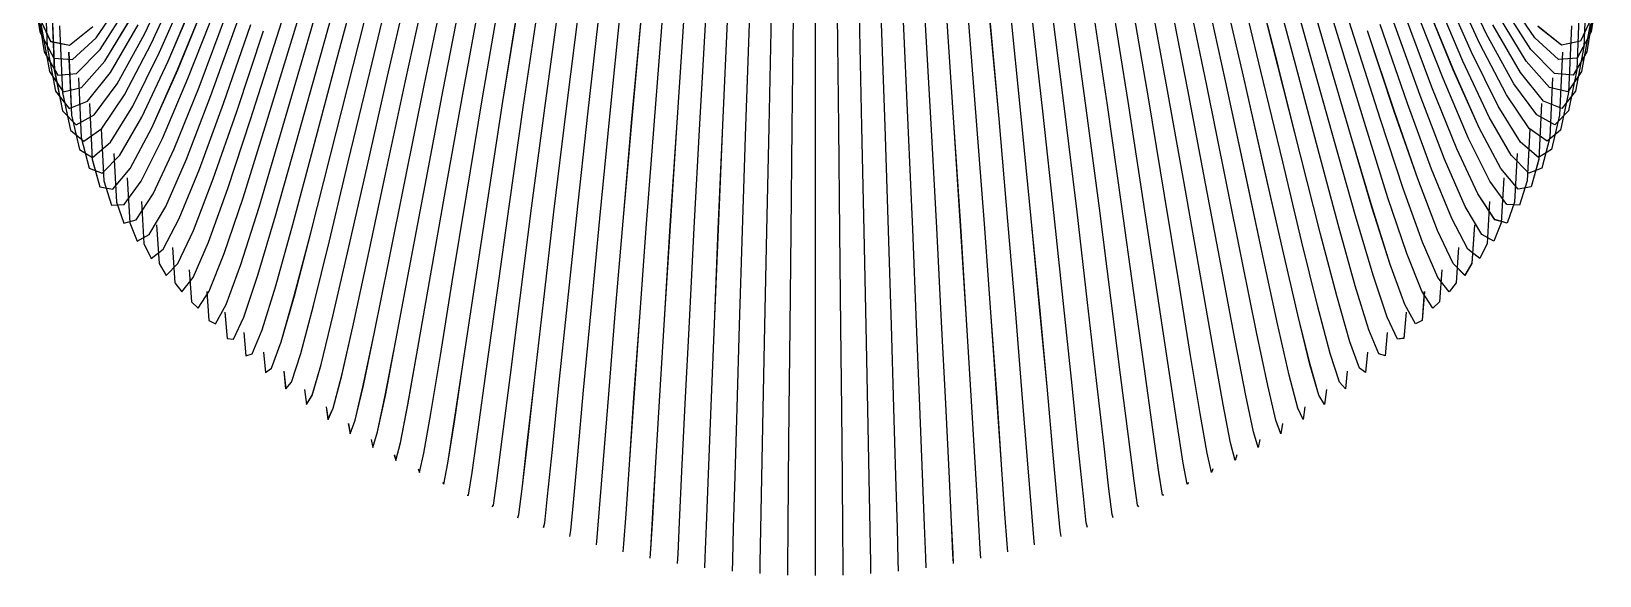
# Model space of a CAD drawing. Header units: metres. Extents: x -300 to 300, y -300 to 300.
# Drawn here: x -296 to 296, y -300 to -95 of the extents above; entities that cross this region are included whole.
import ezdxf

# ---------------------------------------------------------------- set-up
doc = ezdxf.new("R2010")
doc.units = ezdxf.units.M

msp = doc.modelspace()

# ---------------------------------------------------------------- linework, layer by layer
for p, q in [((-203.31, -96.99), (-192.22, -62.09)), ((-203.31, -96.99), (-192.22, -62.09)), ((-198.03, -99.29), (-187.23, -63.89)), ((-198.03, -99.29), (-187.23, -63.9)), ((198.03, -99.29), (187.23, -63.89)), ((198.04, -99.28), (187.23, -63.89)), ((203.31, -96.99), (192.22, -62.09)), ((203.31, -96.99), (192.23, -62.09)), ((-192.51, -101.52), (-182.01, -65.65)), ((-192.51, -101.52), (-182.01, -65.65)), ((-186.76, -103.69), (-176.57, -67.36)), ((-186.75, -103.69), (-176.57, -67.36)), ((-180.78, -105.79), (-170.92, -69.01)), ((-180.77, -105.8), (-170.91, -69.02)), ((-174.57, -107.83), (-165.05, -70.61)), ((-174.57, -107.83), (-165.05, -70.61)), ((174.57, -107.83), (165.05, -70.61)), ((174.58, -107.83), (165.05, -70.61)), ((180.77, -105.79), (170.91, -69.01)), ((180.78, -105.79), (170.92, -69.01)), ((186.76, -103.69), (176.57, -67.36)), ((186.76, -103.69), (176.57, -67.36)), ((192.51, -101.52), (182.01, -65.65)), ((192.52, -101.52), (182.02, -65.65)), ((-295.98, -74.23), (-292.77, -94.94)), ((-295.98, -74.24), (-292.77, -94.94)), ((-291.09, -72.58), (-290.02, -100.66)), ((-291.09, -72.59), (-290.01, -100.67)), ((-253.34, -95.86), (-241.57, -71.27)), ((-253.34, -95.87), (-241.57, -71.27)), ((-250.65, -99.3), (-239.01, -74.02)), ((-250.65, -99.3), (-239, -74.02)), ((-247.66, -102.69), (-236.15, -76.74)), ((-247.65, -102.7), (-236.15, -76.74)), ((-168.16, -109.79), (-158.99, -72.16)), ((-168.15, -109.79), (-158.98, -72.16)), ((-161.54, -111.67), (-152.73, -73.64)), ((-161.53, -111.68), (-152.72, -73.64)), ((-154.72, -113.48), (-146.28, -75.06)), ((-154.71, -113.49), (-146.28, -75.06)), ((-147.71, -115.22), (-139.66, -76.42)), ((-147.71, -115.22), (-139.65, -76.43)), ((147.71, -115.22), (139.66, -76.42)), ((147.72, -115.21), (139.66, -76.42)), ((154.72, -113.48), (146.28, -75.06)), ((154.72, -113.48), (146.29, -75.06)), ((161.54, -111.68), (152.73, -73.64)), ((161.54, -111.67), (152.73, -73.64)), ((168.16, -109.79), (158.99, -72.15)), ((168.16, -109.79), (158.99, -72.16)), ((247.66, -102.69), (236.15, -76.74)), ((247.66, -102.69), (236.15, -76.74)), ((250.65, -99.3), (239.01, -74.02)), ((250.65, -99.3), (239.01, -74.02)), ((253.34, -95.86), (241.57, -71.27)), ((253.34, -95.86), (241.57, -71.27)), ((291.09, -72.57), (290.02, -100.66)), ((291.09, -72.58), (290.02, -100.66)), ((295.98, -74.23), (292.77, -94.94)), ((295.99, -74.23), (292.77, -94.93)), ((-288.38, -82.69), (-287.32, -109.33)), ((-288.38, -82.7), (-287.31, -109.34)), ((-271.55, -97.3), (-260.99, -81.82)), ((-271.55, -97.31), (-260.98, -81.82)), ((-244.36, -106.05), (-233.01, -79.43)), ((-244.36, -106.05), (-233, -79.43)), ((-240.77, -109.35), (-229.58, -82.07)), ((-240.76, -109.36), (-229.58, -82.08)), ((-140.53, -116.86), (-132.86, -77.72)), ((-140.52, -116.87), (-132.86, -77.72)), ((-133.17, -118.43), (-125.91, -78.95)), ((-133.17, -118.43), (-125.9, -78.95)), ((-125.65, -119.91), (-118.8, -80.12)), ((-125.65, -119.91), (-118.79, -80.12)), ((-117.98, -121.31), (-111.55, -81.21)), ((-117.97, -121.31), (-111.54, -81.22)), ((-110.17, -122.61), (-104.16, -82.24)), ((-110.16, -122.61), (-104.15, -82.24)), ((110.17, -122.61), (104.16, -82.24)), ((110.17, -122.61), (104.16, -82.24)), ((117.99, -121.31), (111.55, -81.21)), ((117.98, -121.31), (111.55, -81.22)), ((125.65, -119.91), (118.8, -80.12)), ((125.66, -119.91), (118.81, -80.12)), ((133.17, -118.43), (125.91, -78.95)), ((133.18, -118.43), (125.91, -78.95)), ((140.53, -116.86), (132.86, -77.72)), ((140.53, -116.86), (132.87, -77.72)), ((240.76, -109.35), (229.58, -82.07)), ((240.77, -109.35), (229.58, -82.07)), ((244.36, -106.05), (233.01, -79.42)), ((244.36, -106.05), (233.01, -79.43)), ((271.55, -97.3), (260.99, -81.82)), ((271.55, -97.3), (260.99, -81.82)), ((288.38, -82.69), (287.32, -109.34)), ((288.38, -82.69), (287.32, -109.33)), ((-294.35, -83.1), (-291.16, -102.48)), ((-294.35, -83.11), (-291.16, -102.48)), ((-294.03, -87.36), (-288.79, -98.57)), ((-294.03, -87.37), (-288.79, -98.58)), ((-270.05, -101.66), (-259.55, -85.37)), ((-270.05, -101.67), (-259.54, -85.37)), ((-236.88, -112.61), (-225.87, -84.68)), ((-236.87, -112.61), (-225.87, -84.68)), ((-232.7, -115.81), (-221.89, -87.24)), ((-232.7, -115.81), (-221.89, -87.24)), ((-102.22, -123.83), (-96.64, -83.2)), ((-102.21, -123.83), (-96.63, -83.2)), ((-94.14, -124.95), (-89.01, -84.08)), ((-94.13, -124.95), (-89, -84.08)), ((-85.95, -125.98), (-81.26, -84.89)), ((-85.94, -125.98), (-81.26, -84.89)), ((-77.66, -126.92), (-73.42, -85.63)), ((-77.65, -126.92), (-73.42, -85.63)), ((-69.27, -127.76), (-65.49, -86.29)), ((-69.26, -127.76), (-65.48, -86.29)), ((-60.8, -128.5), (-57.48, -86.88)), ((-60.79, -128.5), (-57.47, -86.88)), ((-52.25, -129.15), (-49.4, -87.38)), ((-52.24, -129.15), (-49.39, -87.38)), ((-43.64, -129.7), (-41.26, -87.82)), ((-43.63, -129.7), (-41.25, -87.82)), ((-34.98, -130.15), (-33.07, -88.17)), ((-34.97, -130.15), (-33.06, -88.17)), ((-26.27, -130.5), (-24.84, -88.45)), ((-26.26, -130.5), (-24.83, -88.45)), ((-17.53, -130.75), (-16.57, -88.64)), ((-17.52, -130.75), (-16.57, -88.64)), ((-8.77, -130.9), (-8.29, -88.76)), ((-8.76, -130.9), (-8.29, -88.76)), ((8.77, -130.9), (8.29, -88.76)), ((8.78, -130.9), (8.3, -88.76)), ((17.53, -130.75), (16.57, -88.64)), ((17.54, -130.75), (16.58, -88.64)), ((26.28, -130.5), (24.84, -88.44)), ((26.27, -130.5), (24.84, -88.45)), ((34.97, -130.15), (33.07, -88.17)), ((34.98, -130.15), (33.07, -88.17)), ((43.64, -129.7), (41.26, -87.82)), ((43.65, -129.7), (41.27, -87.82)), ((52.25, -129.15), (49.4, -87.38)), ((52.26, -129.15), (49.41, -87.38)), ((60.8, -128.5), (57.48, -86.88)), ((60.8, -128.5), (57.49, -86.87)), ((69.27, -127.76), (65.49, -86.29)), ((69.28, -127.76), (65.5, -86.29)), ((77.66, -126.92), (73.42, -85.63)), ((77.66, -126.92), (73.43, -85.63)), ((85.95, -125.98), (81.26, -84.89)), ((85.96, -125.98), (81.27, -84.89)), ((94.14, -124.95), (89.01, -84.08)), ((94.15, -124.95), (89.01, -84.08)), ((102.22, -123.83), (96.64, -83.2)), ((102.22, -123.83), (96.65, -83.2)), ((232.7, -115.81), (221.89, -87.24)), ((232.7, -115.81), (221.89, -87.24)), ((236.88, -112.61), (225.87, -84.68)), ((236.88, -112.61), (225.87, -84.68)), ((270.05, -101.66), (259.55, -85.37)), ((270.05, -101.66), (259.55, -85.37)), ((294.03, -87.36), (288.79, -98.57)), ((294.03, -87.36), (288.79, -98.57)), ((294.35, -83.1), (291.16, -102.48)), ((294.35, -83.1), (291.16, -102.47)), ((-292.36, -91.91), (-289.19, -109.97)), ((-292.36, -91.92), (-289.19, -109.98)), ((-285.32, -92.7), (-284.26, -117.92)), ((-285.31, -92.72), (-284.26, -117.93)), ((-281.65, -100.06), (-272.72, -92.92)), ((-281.65, -100.06), (-272.72, -92.92)), ((-268.23, -106), (-257.79, -88.89)), ((-268.22, -106.01), (-257.79, -88.9)), ((-266.07, -110.31), (-255.72, -92.39)), ((-266.07, -110.31), (-255.72, -92.4)), ((-228.24, -118.95), (-217.64, -89.76)), ((-228.24, -118.95), (-217.63, -89.76)), ((-223.5, -122.03), (-213.12, -92.22)), ((-223.5, -122.03), (-213.12, -92.22)), ((-218.49, -125.04), (-208.34, -94.63)), ((-218.49, -125.04), (-208.34, -94.64)), ((0, -130.95), (0, -88.8)), ((0.01, -130.95), (0.01, -88.8)), ((218.49, -125.04), (208.34, -94.63)), ((218.5, -125.04), (208.35, -94.63)), ((223.5, -122.03), (213.12, -92.22)), ((223.51, -122.03), (213.12, -92.22)), ((228.24, -118.95), (217.64, -89.75)), ((228.24, -118.95), (217.64, -89.76)), ((266.07, -110.31), (255.72, -92.39)), ((266.07, -110.3), (255.72, -92.39)), ((268.23, -106), (257.79, -88.89)), ((268.23, -106), (257.79, -88.89)), ((281.65, -100.05), (272.72, -92.91)), ((281.65, -100.06), (272.72, -92.92)), ((285.32, -92.71), (284.26, -117.92)), ((285.32, -92.7), (284.27, -117.92)), ((292.36, -91.91), (289.19, -109.97)), ((292.36, -91.92), (289.19, -109.97)), ((-292.77, -94.94), (-287.56, -104.95)), ((-292.77, -94.94), (-287.55, -104.96)), ((-288.79, -98.57), (-281.65, -100.06)), ((-288.79, -98.58), (-281.65, -100.06)), ((-280.44, -105.38), (-271.55, -97.3)), ((-280.44, -105.38), (-271.55, -97.31)), ((-263.6, -114.57), (-253.34, -95.86)), ((-263.59, -114.58), (-253.34, -95.87)), ((-260.8, -118.8), (-250.65, -99.3)), ((-260.79, -118.8), (-250.65, -99.3)), ((-213.22, -127.98), (-203.31, -96.99)), ((-213.21, -127.99), (-203.31, -96.99)), ((-207.68, -130.85), (-198.03, -99.29)), ((-207.67, -130.85), (-198.03, -99.29)), ((207.68, -130.85), (198.03, -99.29)), ((207.68, -130.85), (198.04, -99.28)), ((213.22, -127.98), (203.31, -96.99)), ((213.22, -127.98), (203.31, -96.99)), ((260.8, -118.8), (250.65, -99.3)), ((260.8, -118.8), (250.65, -99.3)), ((263.6, -114.57), (253.34, -95.86)), ((263.6, -114.57), (253.34, -95.86)), ((280.44, -105.38), (271.55, -97.3)), ((280.44, -105.37), (271.55, -97.3)), ((288.79, -98.57), (281.65, -100.06)), ((288.79, -98.57), (281.65, -100.05)), ((292.77, -94.93), (287.56, -104.95)), ((292.77, -94.94), (287.56, -104.95)), ((-291.16, -102.48), (-285.97, -111.31)), ((-291.16, -102.48), (-285.97, -111.31)), ((-290.02, -100.66), (-286.87, -117.41)), ((-290.01, -100.67), (-286.87, -117.42)), ((-287.56, -104.95), (-280.44, -105.38)), ((-287.55, -104.96), (-280.44, -105.38)), ((-281.91, -102.61), (-280.87, -126.41)), ((-281.9, -102.62), (-280.86, -126.42)), ((-278.9, -110.67), (-270.05, -101.66)), ((-278.9, -110.68), (-270.05, -101.67)), ((-277.01, -115.94), (-268.23, -106)), ((-277.01, -115.94), (-268.22, -106.01)), ((-257.68, -122.97), (-247.66, -102.69)), ((-257.68, -122.98), (-247.65, -102.7)), ((-254.25, -127.1), (-244.36, -106.05)), ((-254.25, -127.1), (-244.36, -106.05)), ((-201.89, -133.64), (-192.51, -101.52)), ((-201.89, -133.65), (-192.51, -101.52)), ((-195.86, -136.35), (-186.76, -103.69)), ((-195.85, -136.36), (-186.75, -103.69)), ((-189.58, -138.98), (-180.78, -105.79)), ((-189.58, -138.98), (-180.77, -105.8)), ((189.58, -138.98), (180.77, -105.79)), ((189.59, -138.98), (180.78, -105.79)), ((195.86, -136.35), (186.76, -103.69)), ((195.86, -136.35), (186.76, -103.69)), ((201.89, -133.64), (192.51, -101.52)), ((201.89, -133.64), (192.52, -101.52)), ((254.25, -127.1), (244.36, -106.05)), ((254.25, -127.1), (244.36, -106.05)), ((257.68, -122.97), (247.66, -102.69)), ((257.68, -122.97), (247.66, -102.69)), ((277.01, -115.94), (268.23, -106)), ((277.01, -115.93), (268.23, -106)), ((278.9, -110.67), (270.05, -101.66)), ((278.9, -110.67), (270.05, -101.66)), ((287.56, -104.95), (280.44, -105.38)), ((287.56, -104.95), (280.44, -105.37)), ((281.91, -102.6), (280.87, -126.4)), ((281.91, -102.61), (280.87, -126.41)), ((291.16, -102.47), (285.97, -111.3)), ((291.16, -102.48), (285.97, -111.31)), ((290.02, -100.66), (286.87, -117.41)), ((290.02, -100.66), (286.87, -117.4)), ((-289.19, -109.97), (-284.04, -117.62)), ((-289.19, -109.98), (-284.03, -117.62)), ((-287.32, -109.33), (-284.2, -124.78)), ((-287.31, -109.34), (-284.19, -124.79)), ((-285.97, -111.31), (-278.9, -110.67)), ((-285.97, -111.31), (-278.9, -110.68)), ((-278.16, -112.38), (-277.13, -134.79)), ((-278.15, -112.39), (-277.13, -134.8)), ((-274.79, -121.16), (-266.07, -110.31)), ((-274.79, -121.16), (-266.07, -110.31)), ((-250.51, -131.16), (-240.77, -109.35)), ((-250.51, -131.17), (-240.76, -109.36)), ((-183.08, -141.52), (-174.57, -107.83)), ((-183.07, -141.52), (-174.57, -107.83)), ((-176.35, -143.97), (-168.16, -109.79)), ((-176.34, -143.97), (-168.15, -109.79)), ((-169.41, -146.33), (-161.54, -111.67)), ((-169.4, -146.33), (-161.53, -111.68)), ((169.41, -146.32), (161.54, -111.67)), ((169.41, -146.33), (161.54, -111.68)), ((176.35, -143.97), (168.16, -109.79)), ((176.35, -143.97), (168.16, -109.79)), ((183.08, -141.52), (174.57, -107.83)), ((183.08, -141.52), (174.58, -107.83)), ((250.51, -131.17), (240.76, -109.35)), ((250.51, -131.16), (240.77, -109.35)), ((274.79, -121.16), (266.07, -110.3)), ((274.79, -121.16), (266.07, -110.31)), ((278.16, -112.38), (277.13, -134.79)), ((278.16, -112.38), (277.13, -134.79)), ((285.97, -111.31), (278.9, -110.67)), ((285.97, -111.3), (278.9, -110.67)), ((289.19, -109.97), (284.04, -117.62)), ((289.19, -109.97), (284.04, -117.61)), ((287.32, -109.33), (284.2, -124.78)), ((287.32, -109.34), (284.2, -124.78)), ((-286.87, -117.41), (-281.76, -123.88)), ((-286.87, -117.42), (-281.75, -123.89)), ((-284.26, -117.92), (-281.18, -132.08)), ((-284.26, -117.93), (-281.18, -132.09)), ((-284.04, -117.62), (-277.01, -115.94)), ((-284.03, -117.62), (-277.01, -115.94)), ((-272.23, -126.34), (-263.6, -114.57)), ((-272.23, -126.34), (-263.59, -114.58)), ((-246.47, -135.17), (-236.88, -112.61)), ((-246.46, -135.17), (-236.87, -112.61)), ((-242.12, -139.1), (-232.7, -115.81)), ((-242.12, -139.11), (-232.7, -115.81)), ((-162.26, -148.59), (-154.72, -113.48)), ((-162.25, -148.59), (-154.71, -113.49)), ((-154.91, -150.75), (-147.71, -115.22)), ((-154.9, -150.75), (-147.71, -115.22)), ((-147.38, -152.81), (-140.53, -116.86)), ((-147.37, -152.81), (-140.52, -116.87)), ((147.37, -152.81), (140.53, -116.86)), ((147.38, -152.81), (140.53, -116.86)), ((154.91, -150.75), (147.71, -115.22)), ((154.92, -150.75), (147.72, -115.21)), ((162.26, -148.59), (154.72, -113.48)), ((162.26, -148.58), (154.72, -113.48)), ((242.12, -139.11), (232.7, -115.81)), ((242.12, -139.1), (232.7, -115.81)), ((246.47, -135.17), (236.88, -112.61)), ((246.47, -135.17), (236.88, -112.61)), ((272.23, -126.34), (263.6, -114.57)), ((272.23, -126.33), (263.6, -114.57)), ((284.04, -117.61), (277.01, -115.93)), ((284.04, -117.62), (277.01, -115.94)), ((284.26, -117.92), (281.18, -132.08)), ((284.27, -117.92), (281.18, -132.08)), ((286.87, -117.4), (281.76, -123.88)), ((286.87, -117.41), (281.76, -123.88)), ((-281.76, -123.88), (-274.79, -121.16)), ((-281.75, -123.89), (-274.79, -121.16)), ((-274.06, -122.02), (-273.05, -143.05)), ((-274.06, -122.03), (-273.05, -143.06)), ((-269.34, -131.46), (-260.8, -118.8)), ((-269.34, -131.47), (-260.79, -118.8)), ((-266.12, -136.53), (-257.68, -122.97)), ((-266.12, -136.54), (-257.68, -122.98)), ((-237.48, -142.97), (-228.24, -118.95)), ((-237.48, -142.97), (-228.24, -118.95)), ((-232.55, -146.76), (-223.5, -122.03)), ((-232.55, -146.76), (-223.5, -122.03)), ((-139.66, -154.76), (-133.17, -118.43)), ((-139.65, -154.77), (-133.17, -118.43)), ((-131.78, -156.61), (-125.65, -119.91)), ((-131.77, -156.62), (-125.65, -119.91)), ((-123.73, -158.36), (-117.98, -121.31)), ((-123.72, -158.36), (-117.97, -121.31)), ((-115.53, -159.99), (-110.17, -122.61)), ((-115.53, -159.99), (-110.16, -122.61)), ((-107.2, -161.5), (-102.22, -123.83)), ((-107.19, -161.51), (-102.21, -123.83)), ((107.2, -161.5), (102.22, -123.83)), ((107.2, -161.5), (102.22, -123.83)), ((115.53, -159.99), (110.17, -122.61)), ((115.54, -159.98), (110.17, -122.61)), ((123.73, -158.36), (117.98, -121.31)), ((123.73, -158.35), (117.99, -121.31)), ((131.77, -156.61), (125.65, -119.91)), ((131.78, -156.61), (125.66, -119.91)), ((139.66, -154.76), (133.17, -118.43)), ((139.67, -154.76), (133.18, -118.43)), ((232.55, -146.76), (223.5, -122.03)), ((232.55, -146.75), (223.51, -122.03)), ((237.48, -142.97), (228.24, -118.95)), ((237.48, -142.97), (228.24, -118.95)), ((266.12, -136.53), (257.68, -122.97)), ((266.12, -136.53), (257.68, -122.97)), ((269.34, -131.47), (260.8, -118.8)), ((269.34, -131.46), (260.8, -118.8)), ((274.06, -122.02), (273.05, -143.06)), ((274.07, -122.02), (273.06, -143.05)), ((281.76, -123.88), (274.79, -121.16)), ((281.76, -123.88), (274.79, -121.16)), ((-284.2, -124.78), (-279.13, -130.1)), ((-284.19, -124.79), (-279.13, -130.1)), ((-280.87, -126.41), (-277.82, -139.3)), ((-280.86, -126.42), (-277.82, -139.31)), ((-279.13, -130.1), (-272.23, -126.34)), ((-279.13, -130.1), (-272.23, -126.34)), ((-262.58, -141.54), (-254.25, -127.1)), ((-262.57, -141.54), (-254.25, -127.1)), ((-227.34, -150.46), (-218.49, -125.04)), ((-227.33, -150.46), (-218.49, -125.04)), ((-221.85, -154.08), (-213.22, -127.98)), ((-221.84, -154.08), (-213.21, -127.99)), ((-98.73, -162.91), (-94.14, -124.95)), ((-98.72, -162.91), (-94.13, -124.95)), ((-90.14, -164.19), (-85.95, -125.98)), ((-90.13, -164.2), (-85.94, -125.98)), ((-81.44, -165.36), (-77.66, -126.92)), ((-81.43, -165.36), (-77.65, -126.92)), ((-72.64, -166.41), (-69.27, -127.76)), ((-72.64, -166.41), (-69.26, -127.76)), ((-63.76, -167.34), (-60.8, -128.5)), ((-63.75, -167.34), (-60.79, -128.5)), ((-54.8, -168.15), (-52.25, -129.15)), ((-54.79, -168.15), (-52.24, -129.15)), ((-45.77, -168.84), (-43.64, -129.7)), ((-45.76, -168.84), (-43.63, -129.7)), ((-36.68, -169.4), (-34.98, -130.15)), ((-36.67, -169.4), (-34.97, -130.15)), ((36.68, -169.4), (34.97, -130.15)), ((36.69, -169.4), (34.98, -130.15)), ((45.76, -168.84), (43.64, -129.7)), ((45.77, -168.84), (43.65, -129.7)), ((54.79, -168.15), (52.25, -129.15)), ((54.8, -168.15), (52.26, -129.15)), ((63.76, -167.34), (60.8, -128.5)), ((63.77, -167.34), (60.8, -128.5)), ((72.64, -166.41), (69.27, -127.76)), ((72.65, -166.41), (69.28, -127.76)), ((81.44, -165.36), (77.66, -126.92)), ((81.45, -165.36), (77.66, -126.92)), ((90.14, -164.19), (85.95, -125.98)), ((90.15, -164.19), (85.96, -125.98)), ((98.73, -162.91), (94.14, -124.95)), ((98.73, -162.91), (94.15, -124.95)), ((221.85, -154.08), (213.22, -127.98)), ((221.85, -154.08), (213.22, -127.98)), ((227.34, -150.46), (218.49, -125.04)), ((227.34, -150.46), (218.5, -125.04)), ((262.58, -141.54), (254.25, -127.1)), ((262.58, -141.54), (254.25, -127.1)), ((279.13, -130.09), (272.23, -126.33)), ((279.13, -130.1), (272.23, -126.34)), ((280.87, -126.4), (277.82, -139.3)), ((280.87, -126.41), (277.82, -139.3)), ((284.2, -124.78), (279.13, -130.1)), ((284.2, -124.78), (279.13, -130.09)), ((-281.18, -132.08), (-276.17, -136.24)), ((-281.18, -132.09), (-276.17, -136.25)), ((-277.13, -134.79), (-274.12, -146.43)), ((-277.13, -134.8), (-274.12, -146.43)), ((-276.17, -136.24), (-269.34, -131.46)), ((-276.17, -136.25), (-269.34, -131.47)), ((-269.64, -131.51), (-268.64, -151.19)), ((-269.63, -131.52), (-268.64, -151.2)), ((-258.72, -146.47), (-250.51, -131.16)), ((-258.71, -146.48), (-250.51, -131.17)), ((-254.54, -151.33), (-246.47, -135.17)), ((-254.53, -151.34), (-246.46, -135.17)), ((-216.09, -157.61), (-207.68, -130.85)), ((-216.08, -157.61), (-207.67, -130.85)), ((-210.06, -161.04), (-201.89, -133.64)), ((-210.06, -161.04), (-201.89, -133.65)), ((-27.55, -169.84), (-26.27, -130.5)), ((-27.54, -169.84), (-26.26, -130.5)), ((-18.38, -170.15), (-17.53, -130.75)), ((-18.38, -170.15), (-17.52, -130.75)), ((-9.2, -170.34), (-8.77, -130.9)), ((-9.19, -170.34), (-8.76, -130.9)), ((0, -170.4), (0, -130.95)), ((0.01, -170.4), (0.01, -130.95)), ((9.2, -170.34), (8.77, -130.9)), ((9.2, -170.34), (8.78, -130.9)), ((18.38, -170.15), (17.53, -130.75)), ((18.39, -170.15), (17.54, -130.75)), ((27.55, -169.84), (26.27, -130.5)), ((27.56, -169.84), (26.28, -130.5)), ((210.06, -161.04), (201.89, -133.64)), ((210.07, -161.04), (201.89, -133.64)), ((216.09, -157.61), (207.68, -130.85)), ((216.09, -157.6), (207.68, -130.85)), ((254.54, -151.33), (246.47, -135.17)), ((254.54, -151.33), (246.47, -135.17)), ((258.72, -146.47), (250.51, -131.16)), ((258.72, -146.47), (250.51, -131.17)), ((269.64, -131.51), (268.64, -151.19)), ((269.64, -131.51), (268.65, -151.19)), ((276.17, -136.24), (269.34, -131.46)), ((276.17, -136.25), (269.34, -131.47)), ((277.13, -134.79), (274.12, -146.43)), ((277.13, -134.79), (274.12, -146.42)), ((281.18, -132.08), (276.17, -136.25)), ((281.18, -132.08), (276.17, -136.24)), ((-277.82, -139.3), (-272.87, -142.33)), ((-277.82, -139.31), (-272.87, -142.33)), ((-272.87, -142.33), (-266.12, -136.53)), ((-272.87, -142.33), (-266.12, -136.54)), ((-269.24, -148.33), (-262.58, -141.54)), ((-269.23, -148.33), (-262.57, -141.54)), ((-264.88, -140.84), (-263.91, -159.19)), ((-264.88, -140.85), (-263.9, -159.2)), ((-250.05, -156.11), (-242.12, -139.1)), ((-250.05, -156.12), (-242.12, -139.11)), ((-203.78, -164.37), (-195.86, -136.35)), ((-203.78, -164.38), (-195.85, -136.36)), ((-197.26, -167.6), (-189.58, -138.98)), ((-197.25, -167.61), (-189.58, -138.98)), ((-190.49, -170.73), (-183.08, -141.52)), ((-190.48, -170.73), (-183.07, -141.52)), ((190.49, -170.73), (183.08, -141.52)), ((190.49, -170.73), (183.08, -141.52)), ((197.26, -167.61), (189.58, -138.98)), ((197.26, -167.6), (189.59, -138.98)), ((203.78, -164.37), (195.86, -136.35)), ((203.79, -164.37), (195.86, -136.35)), ((250.05, -156.11), (242.12, -139.1)), ((250.05, -156.11), (242.12, -139.11)), ((269.24, -148.33), (262.58, -141.54)), ((269.24, -148.33), (262.58, -141.54)), ((264.88, -140.84), (263.91, -159.19)), ((264.89, -140.84), (263.91, -159.19)), ((272.87, -142.33), (266.12, -136.53)), ((272.87, -142.32), (266.12, -136.53)), ((277.82, -139.3), (272.87, -142.33)), ((277.82, -139.3), (272.87, -142.32)), ((-274.12, -146.43), (-269.24, -148.33)), ((-274.12, -146.43), (-269.23, -148.33)), ((-273.05, -143.05), (-270.09, -153.45)), ((-273.05, -143.06), (-270.09, -153.46)), ((-265.28, -154.25), (-258.72, -146.47)), ((-265.27, -154.25), (-258.71, -146.48)), ((-245.26, -160.8), (-237.48, -142.97)), ((-245.25, -160.8), (-237.48, -142.97)), ((-240.17, -165.4), (-232.55, -146.76)), ((-240.16, -165.4), (-232.55, -146.76)), ((-183.49, -173.74), (-176.35, -143.97)), ((-183.48, -173.74), (-176.34, -143.97)), ((-176.27, -176.64), (-169.41, -146.33)), ((-176.26, -176.64), (-169.4, -146.33)), ((176.27, -176.64), (169.41, -146.32)), ((176.26, -176.64), (169.41, -146.33)), ((183.49, -173.74), (176.35, -143.97)), ((183.49, -173.74), (176.35, -143.97)), ((240.17, -165.39), (232.55, -146.75)), ((240.17, -165.4), (232.55, -146.76)), ((245.26, -160.8), (237.48, -142.97)), ((245.26, -160.8), (237.48, -142.97)), ((265.28, -154.25), (258.72, -146.47)), ((265.28, -154.25), (258.72, -146.47)), ((274.12, -146.42), (269.24, -148.33)), ((274.12, -146.43), (269.24, -148.33)), ((273.06, -143.05), (270.09, -153.45)), ((273.05, -143.06), (270.09, -153.45)), ((-270.09, -153.45), (-265.28, -154.25)), ((-270.09, -153.46), (-265.27, -154.25)), ((-268.64, -151.19), (-265.73, -160.37)), ((-268.64, -151.2), (-265.72, -160.38)), ((-260.99, -160.08), (-254.54, -151.33)), ((-260.99, -160.08), (-254.53, -151.34)), ((-259.81, -150), (-258.85, -167.04)), ((-259.8, -150.01), (-258.84, -167.05)), ((-234.78, -169.89), (-227.34, -150.46)), ((-234.78, -169.9), (-227.33, -150.46)), ((-168.83, -179.42), (-162.26, -148.59)), ((-168.82, -179.42), (-162.25, -148.59)), ((-161.18, -182.08), (-154.91, -150.75)), ((-161.17, -182.08), (-154.9, -150.75)), ((-153.34, -184.61), (-147.38, -152.81)), ((-153.33, -184.61), (-147.37, -152.81)), ((153.34, -184.61), (147.37, -152.81)), ((153.35, -184.61), (147.38, -152.81)), ((161.18, -182.08), (154.91, -150.75)), ((161.19, -182.08), (154.92, -150.75)), ((168.83, -179.42), (162.26, -148.58)), ((168.83, -179.42), (162.26, -148.59)), ((234.78, -169.89), (227.34, -150.46)), ((234.79, -169.89), (227.34, -150.46)), ((260.99, -160.08), (254.54, -151.33)), ((261, -160.07), (254.54, -151.33)), ((259.81, -149.99), (258.85, -167.04)), ((259.81, -150), (258.85, -167.04)), ((270.09, -153.45), (265.28, -154.25)), ((270.09, -153.45), (265.28, -154.25)), ((268.64, -151.19), (265.73, -160.37)), ((268.65, -151.19), (265.73, -160.37)), ((-263.91, -159.19), (-261.04, -167.17)), ((-263.9, -159.2), (-261.04, -167.18)), ((-256.39, -165.81), (-250.05, -156.11)), ((-256.39, -165.81), (-250.05, -156.12)), ((-254.41, -158.98), (-253.48, -174.74)), ((-254.41, -158.98), (-253.47, -174.75)), ((-229.11, -174.28), (-221.85, -154.08)), ((-229.11, -174.29), (-221.84, -154.08)), ((-223.17, -178.57), (-216.09, -157.61)), ((-223.16, -178.57), (-216.08, -157.61)), ((-145.31, -187.02), (-139.66, -154.76)), ((-145.31, -187.02), (-139.65, -154.77)), ((-137.11, -189.29), (-131.78, -156.61)), ((-137.1, -189.3), (-131.77, -156.62)), ((-128.74, -191.44), (-123.73, -158.36)), ((-128.73, -191.44), (-123.72, -158.36)), ((128.74, -191.43), (123.73, -158.35)), ((128.74, -191.44), (123.73, -158.36)), ((137.11, -189.29), (131.77, -156.61)), ((137.12, -189.29), (131.78, -156.61)), ((145.31, -187.02), (139.66, -154.76)), ((145.32, -187.02), (139.67, -154.76)), ((223.17, -178.56), (216.09, -157.6)), ((223.16, -178.57), (216.09, -157.61)), ((229.11, -174.28), (221.85, -154.08)), ((229.12, -174.28), (221.85, -154.08)), ((256.39, -165.81), (250.05, -156.11)), ((256.39, -165.8), (250.05, -156.11)), ((254.42, -158.97), (253.48, -174.73)), ((254.41, -158.98), (253.48, -174.74)), ((263.91, -159.19), (261.04, -167.17)), ((263.91, -159.19), (261.05, -167.17)), ((-265.73, -160.37), (-260.99, -160.08)), ((-265.72, -160.38), (-260.99, -160.08)), ((-251.48, -171.43), (-245.26, -160.8)), ((-251.47, -171.44), (-245.25, -160.8)), ((-246.26, -176.94), (-240.17, -165.4)), ((-246.25, -176.95), (-240.16, -165.4)), ((-216.94, -182.73), (-210.06, -161.04)), ((-216.94, -182.74), (-210.06, -161.04)), ((-210.46, -186.78), (-203.78, -164.37)), ((-210.45, -186.78), (-203.78, -164.38)), ((-120.21, -193.44), (-115.53, -159.99)), ((-120.2, -193.44), (-115.53, -159.99)), ((-111.54, -195.31), (-107.2, -161.5)), ((-111.53, -195.31), (-107.19, -161.51)), ((-102.72, -197.03), (-98.73, -162.91)), ((-102.72, -197.04), (-98.72, -162.91)), ((-93.79, -198.62), (-90.14, -164.19)), ((-93.78, -198.62), (-90.13, -164.2)), ((-84.74, -200.06), (-81.44, -165.36)), ((-84.73, -200.06), (-81.43, -165.36)), ((84.74, -200.06), (81.44, -165.36)), ((84.75, -200.05), (81.45, -165.36)), ((93.79, -198.62), (90.14, -164.19)), ((93.79, -198.62), (90.15, -164.19)), ((102.72, -197.03), (98.73, -162.91)), ((102.73, -197.03), (98.73, -162.91)), ((111.53, -195.31), (107.2, -161.5)), ((111.54, -195.31), (107.2, -161.5)), ((120.21, -193.44), (115.53, -159.99)), ((120.22, -193.44), (115.54, -159.98)), ((210.46, -186.78), (203.78, -164.37)), ((210.46, -186.78), (203.79, -164.37)), ((216.94, -182.73), (210.06, -161.04)), ((216.95, -182.73), (210.07, -161.04)), ((246.26, -176.94), (240.17, -165.39)), ((246.26, -176.94), (240.17, -165.4)), ((251.48, -171.43), (245.26, -160.8)), ((251.48, -171.43), (245.26, -160.8)), ((265.73, -160.37), (260.99, -160.08)), ((265.73, -160.37), (261, -160.07)), ((-261.04, -167.17), (-256.39, -165.81)), ((-261.04, -167.18), (-256.39, -165.81)), ((-258.85, -167.04), (-256.04, -173.85)), ((-258.84, -167.05), (-256.04, -173.86)), ((-256.04, -173.85), (-251.48, -171.43)), ((-256.04, -173.86), (-251.47, -171.44)), ((-248.71, -167.76), (-247.79, -182.27)), ((-248.71, -167.77), (-247.79, -182.28)), ((-240.74, -182.34), (-234.78, -169.89)), ((-240.73, -182.34), (-234.78, -169.9)), ((-203.72, -190.7), (-197.26, -167.6)), ((-203.71, -190.7), (-197.25, -167.61)), ((-196.73, -194.49), (-190.49, -170.73)), ((-196.72, -194.49), (-190.48, -170.73)), ((-75.59, -201.35), (-72.64, -166.41)), ((-75.58, -201.35), (-72.64, -166.41)), ((-66.34, -202.49), (-63.76, -167.34)), ((-66.33, -202.49), (-63.75, -167.34)), ((-57.01, -203.48), (-54.8, -168.15)), ((-57.01, -203.49), (-54.79, -168.15)), ((-47.62, -204.33), (-45.77, -168.84)), ((-47.61, -204.33), (-45.76, -168.84)), ((-38.16, -205.02), (-36.68, -169.4)), ((-38.16, -205.02), (-36.67, -169.4)), ((-28.66, -205.56), (-27.55, -169.84)), ((-28.66, -205.56), (-27.54, -169.84)), ((-19.13, -205.94), (-18.38, -170.15)), ((-19.12, -205.94), (-18.38, -170.15)), ((-9.57, -206.17), (-9.2, -170.34)), ((-9.56, -206.17), (-9.19, -170.34)), ((0, -206.25), (0, -170.4)), ((0.01, -206.25), (0.01, -170.4)), ((9.57, -206.17), (9.2, -170.34)), ((9.58, -206.17), (9.2, -170.34)), ((19.13, -205.94), (18.38, -170.15)), ((19.14, -205.94), (18.39, -170.15)), ((28.66, -205.56), (27.55, -169.84)), ((28.67, -205.56), (27.56, -169.84)), ((38.16, -205.02), (36.68, -169.4)), ((38.17, -205.02), (36.69, -169.4)), ((47.62, -204.33), (45.76, -168.84)), ((47.62, -204.33), (45.77, -168.84)), ((57.01, -203.48), (54.79, -168.15)), ((57.02, -203.48), (54.8, -168.15)), ((66.34, -202.49), (63.76, -167.34)), ((66.35, -202.49), (63.77, -167.34)), ((75.58, -201.35), (72.64, -166.41)), ((75.59, -201.35), (72.65, -166.41)), ((196.73, -194.49), (190.49, -170.73)), ((196.73, -194.49), (190.49, -170.73)), ((203.72, -190.7), (197.26, -167.6)), ((203.72, -190.7), (197.26, -167.61)), ((240.74, -182.34), (234.78, -169.89)), ((240.74, -182.33), (234.79, -169.89)), ((248.71, -167.76), (247.79, -182.27)), ((248.71, -167.75), (247.8, -182.26)), ((256.04, -173.85), (251.48, -171.43)), ((256.04, -173.85), (251.48, -171.43)), ((258.85, -167.04), (256.04, -173.85)), ((258.85, -167.04), (256.04, -173.85)), ((261.05, -167.17), (256.39, -165.8)), ((261.04, -167.17), (256.39, -165.81)), ((-253.48, -174.74), (-250.73, -180.39)), ((-253.47, -174.75), (-250.72, -180.4)), ((-250.73, -180.39), (-246.26, -176.94)), ((-250.72, -180.4), (-246.25, -176.95)), ((-242.71, -176.33), (-241.81, -189.62)), ((-242.7, -176.34), (-241.8, -189.63)), ((-234.92, -187.6), (-229.11, -174.28)), ((-234.92, -187.61), (-229.11, -174.29)), ((-189.5, -198.15), (-183.49, -173.74)), ((-189.49, -198.15), (-183.48, -173.74)), ((-182.04, -201.66), (-176.27, -176.64)), ((-182.03, -201.67), (-176.26, -176.64)), ((182.04, -201.66), (176.26, -176.64)), ((182.04, -201.66), (176.27, -176.64)), ((189.5, -198.15), (183.49, -173.74)), ((189.5, -198.14), (183.49, -173.74)), ((234.92, -187.6), (229.11, -174.28)), ((234.93, -187.6), (229.12, -174.28)), ((242.71, -176.33), (241.81, -189.62)), ((242.7, -176.34), (241.81, -189.62)), ((250.73, -180.39), (246.26, -176.94)), ((250.73, -180.39), (246.26, -176.94)), ((253.48, -174.73), (250.73, -180.39)), ((253.48, -174.74), (250.73, -180.39)), ((-247.79, -182.27), (-245.11, -186.8)), ((-247.79, -182.28), (-245.1, -186.8)), ((-245.11, -186.8), (-240.74, -182.34)), ((-245.1, -186.8), (-240.73, -182.34)), ((-228.82, -192.74), (-223.17, -178.57)), ((-228.82, -192.75), (-223.16, -178.57)), ((-222.45, -197.74), (-216.94, -182.73)), ((-222.44, -197.74), (-216.94, -182.74)), ((-174.36, -205.04), (-168.83, -179.42)), ((-174.35, -205.04), (-168.82, -179.42)), ((-166.46, -208.26), (-161.18, -182.08)), ((-166.45, -208.27), (-161.17, -182.08)), ((166.46, -208.27), (161.18, -182.08)), ((166.47, -208.26), (161.19, -182.08)), ((174.36, -205.04), (168.83, -179.42)), ((174.36, -205.04), (168.83, -179.42)), ((222.44, -197.74), (216.94, -182.73)), ((222.45, -197.73), (216.95, -182.73)), ((228.82, -192.74), (223.16, -178.57)), ((228.83, -192.74), (223.17, -178.56)), ((245.11, -186.79), (240.74, -182.33)), ((245.1, -186.8), (240.74, -182.34)), ((247.79, -182.27), (245.1, -186.8)), ((247.8, -182.26), (245.11, -186.79)), ((-239.19, -193.05), (-234.92, -187.6)), ((-239.18, -193.05), (-234.92, -187.61)), ((-236.4, -184.7), (-235.53, -196.79)), ((-236.4, -184.71), (-235.53, -196.8)), ((-215.8, -202.59), (-210.46, -186.78)), ((-215.79, -202.6), (-210.45, -186.78)), ((-158.36, -211.34), (-153.34, -184.61)), ((-158.36, -211.34), (-153.33, -184.61)), ((-150.07, -214.26), (-145.31, -187.02)), ((-150.07, -214.26), (-145.31, -187.02)), ((-141.6, -217.02), (-137.11, -189.29)), ((-141.59, -217.02), (-137.1, -189.3)), ((141.6, -217.02), (137.11, -189.29)), ((141.61, -217.02), (137.12, -189.29)), ((150.07, -214.26), (145.31, -187.02)), ((150.08, -214.26), (145.32, -187.02)), ((158.36, -211.34), (153.34, -184.61)), ((158.37, -211.34), (153.35, -184.61)), ((215.8, -202.59), (210.46, -186.78)), ((215.8, -202.59), (210.46, -186.78)), ((239.19, -193.05), (234.92, -187.6)), ((239.19, -193.04), (234.93, -187.6)), ((236.4, -184.7), (235.53, -196.79)), ((236.41, -184.69), (235.54, -196.79)), ((-241.81, -189.62), (-239.19, -193.05)), ((-241.8, -189.63), (-239.18, -193.05)), ((-232.98, -199.14), (-228.82, -192.74)), ((-232.97, -199.15), (-228.82, -192.75)), ((-229.81, -192.84), (-228.97, -203.77)), ((-229.81, -192.84), (-228.96, -203.78)), ((-208.88, -207.29), (-203.72, -190.7)), ((-208.88, -207.3), (-203.71, -190.7)), ((-201.72, -211.84), (-196.73, -194.49)), ((-201.71, -211.85), (-196.72, -194.49)), ((-132.96, -219.62), (-128.74, -191.44)), ((-132.95, -219.62), (-128.73, -191.44)), ((-124.15, -222.05), (-120.21, -193.44)), ((-124.14, -222.06), (-120.2, -193.44)), ((-115.19, -224.32), (-111.54, -195.31)), ((-115.18, -224.32), (-111.53, -195.31)), ((115.19, -224.32), (111.53, -195.31)), ((115.19, -224.32), (111.54, -195.31)), ((124.15, -222.05), (120.21, -193.44)), ((124.15, -222.05), (120.22, -193.44)), ((132.96, -219.62), (128.74, -191.43)), ((132.95, -219.62), (128.74, -191.44)), ((201.72, -211.84), (196.73, -194.49)), ((201.72, -211.84), (196.73, -194.49)), ((208.88, -207.29), (203.72, -190.7)), ((208.89, -207.29), (203.72, -190.7)), ((232.98, -199.15), (228.82, -192.74)), ((232.98, -199.14), (228.83, -192.74)), ((229.82, -192.83), (228.97, -203.77)), ((229.81, -192.84), (228.97, -203.77)), ((241.81, -189.62), (239.19, -193.05)), ((241.81, -189.62), (239.19, -193.04)), ((-235.53, -196.79), (-232.98, -199.14)), ((-235.53, -196.8), (-232.97, -199.15)), ((-226.48, -205.08), (-222.45, -197.74)), ((-226.47, -205.08), (-222.44, -197.74)), ((-222.94, -200.74), (-222.12, -210.55)), ((-222.94, -200.75), (-222.11, -210.55)), ((-194.3, -216.23), (-189.5, -198.15)), ((-194.3, -216.23), (-189.49, -198.15)), ((-106.09, -226.42), (-102.72, -197.03)), ((-106.08, -226.42), (-102.72, -197.04)), ((-96.86, -228.34), (-93.79, -198.62)), ((-96.85, -228.34), (-93.78, -198.62)), ((-87.51, -230.08), (-84.74, -200.06)), ((-87.51, -230.08), (-84.73, -200.06)), ((87.51, -230.08), (84.74, -200.06)), ((87.52, -230.08), (84.75, -200.05)), ((96.86, -228.34), (93.79, -198.62)), ((96.87, -228.34), (93.79, -198.62)), ((106.09, -226.42), (102.72, -197.03)), ((106.1, -226.41), (102.73, -197.03)), ((194.31, -216.22), (189.5, -198.14)), ((194.3, -216.23), (189.5, -198.15)), ((222.94, -200.74), (222.12, -210.55)), ((222.95, -200.73), (222.13, -210.54)), ((226.48, -205.08), (222.44, -197.74)), ((226.49, -205.07), (222.45, -197.73)), ((235.53, -196.79), (232.98, -199.15)), ((235.54, -196.79), (232.98, -199.14)), ((-228.97, -203.77), (-226.48, -205.08)), ((-228.96, -203.78), (-226.47, -205.08)), ((-219.71, -210.84), (-215.8, -202.59)), ((-219.7, -210.84), (-215.79, -202.6)), ((-186.65, -220.45), (-182.04, -201.66)), ((-186.65, -220.45), (-182.03, -201.67)), ((-178.78, -224.49), (-174.36, -205.04)), ((-178.77, -224.5), (-174.35, -205.04)), ((-78.06, -231.65), (-75.59, -201.35)), ((-78.05, -231.65), (-75.58, -201.35)), ((-68.51, -233.04), (-66.34, -202.49)), ((-68.5, -233.04), (-66.33, -202.49)), ((-58.88, -234.24), (-57.01, -203.48)), ((-58.87, -234.24), (-57.01, -203.49)), ((-49.18, -235.27), (-47.62, -204.33)), ((-49.17, -235.27), (-47.61, -204.33)), ((-39.41, -236.11), (-38.16, -205.02)), ((-39.41, -236.11), (-38.16, -205.02)), ((-29.6, -236.76), (-28.66, -205.56)), ((-29.59, -236.76), (-28.66, -205.56)), ((-19.76, -237.23), (-19.13, -205.94)), ((-19.75, -237.23), (-19.12, -205.94)), ((-9.88, -237.51), (-9.57, -206.17)), ((-9.88, -237.51), (-9.56, -206.17)), ((0, -237.6), (0, -206.25)), ((0.01, -237.6), (0.01, -206.25)), ((9.88, -237.51), (9.57, -206.17)), ((9.89, -237.51), (9.58, -206.17)), ((19.75, -237.23), (19.13, -205.94)), ((19.76, -237.23), (19.14, -205.94)), ((29.6, -236.76), (28.66, -205.56)), ((29.61, -236.76), (28.67, -205.56)), ((39.41, -236.11), (38.16, -205.02)), ((39.42, -236.1), (38.17, -205.02)), ((49.18, -235.27), (47.62, -204.33)), ((49.18, -235.27), (47.62, -204.33)), ((58.88, -234.24), (57.01, -203.48)), ((58.89, -234.24), (57.02, -203.48)), ((68.51, -233.04), (66.34, -202.49)), ((68.52, -233.04), (66.35, -202.49)), ((78.06, -231.65), (75.58, -201.35)), ((78.07, -231.65), (75.59, -201.35)), ((178.78, -224.49), (174.36, -205.04)), ((178.78, -224.49), (174.36, -205.04)), ((186.65, -220.45), (182.04, -201.66)), ((186.66, -220.44), (182.04, -201.66)), ((219.71, -210.84), (215.8, -202.59)), ((219.72, -210.84), (215.8, -202.59)), ((228.97, -203.77), (226.48, -205.08)), ((228.97, -203.77), (226.49, -205.07)), ((-222.12, -210.55), (-219.71, -210.84)), ((-222.11, -210.55), (-219.7, -210.84)), ((-215.8, -208.4), (-215.01, -217.11)), ((-215.8, -208.4), (-215, -217.12)), ((-212.67, -216.42), (-208.88, -207.29)), ((-212.67, -216.43), (-208.88, -207.3)), ((-205.38, -221.82), (-201.72, -211.84)), ((-205.37, -221.82), (-201.71, -211.85)), ((-170.68, -228.36), (-166.46, -208.26)), ((-170.67, -228.37), (-166.45, -208.27)), ((-162.38, -232.05), (-158.36, -211.34)), ((-162.37, -232.06), (-158.36, -211.34)), ((162.38, -232.05), (158.36, -211.34)), ((162.38, -232.05), (158.37, -211.34)), ((170.68, -228.36), (166.46, -208.27)), ((170.69, -228.36), (166.47, -208.26)), ((205.38, -221.82), (201.72, -211.84)), ((205.38, -221.82), (201.72, -211.84)), ((212.67, -216.42), (208.88, -207.29)), ((212.68, -216.42), (208.89, -207.29)), ((215.81, -208.39), (215.01, -217.11)), ((215.8, -208.4), (215.01, -217.11)), ((222.12, -210.55), (219.71, -210.84)), ((222.13, -210.54), (219.72, -210.84)), ((-215.01, -217.11), (-212.67, -216.42)), ((-215, -217.12), (-212.67, -216.43)), ((-208.4, -215.8), (-207.63, -223.46)), ((-208.39, -215.81), (-207.62, -223.47)), ((-197.83, -227.03), (-194.3, -216.23)), ((-197.82, -227.03), (-194.3, -216.23)), ((-153.88, -235.55), (-150.07, -214.26)), ((-153.87, -235.56), (-150.07, -214.26)), ((-145.19, -238.87), (-141.6, -217.02)), ((-145.18, -238.87), (-141.59, -217.02)), ((145.19, -238.87), (141.6, -217.02)), ((145.2, -238.86), (141.61, -217.02)), ((153.88, -235.55), (150.07, -214.26)), ((153.88, -235.55), (150.08, -214.26)), ((197.83, -227.03), (194.3, -216.23)), ((197.83, -227.02), (194.31, -216.22)), ((208.4, -215.8), (207.63, -223.46)), ((208.4, -215.8), (207.63, -223.46)), ((215.01, -217.11), (212.67, -216.42)), ((215.01, -217.11), (212.68, -216.42)), ((-207.63, -223.46), (-205.38, -221.82)), ((-207.62, -223.47), (-205.37, -221.82)), ((-200.74, -222.94), (-200, -229.58)), ((-200.73, -222.95), (-199.99, -229.59)), ((-190.04, -232.03), (-186.65, -220.45)), ((-190.03, -232.04), (-186.65, -220.45)), ((-182.02, -236.84), (-178.78, -224.49)), ((-182.01, -236.84), (-178.77, -224.5)), ((-136.33, -241.98), (-132.96, -219.62)), ((-136.32, -241.99), (-132.95, -219.62)), ((-127.3, -244.9), (-124.15, -222.05)), ((-127.29, -244.91), (-124.14, -222.06)), ((-118.11, -247.62), (-115.19, -224.32)), ((-118.1, -247.62), (-115.18, -224.32)), ((118.11, -247.62), (115.19, -224.32)), ((118.12, -247.62), (115.19, -224.32)), ((127.29, -244.9), (124.15, -222.05)), ((127.3, -244.9), (124.15, -222.05)), ((136.33, -241.98), (132.95, -219.62)), ((136.33, -241.98), (132.96, -219.62)), ((182.02, -236.84), (178.78, -224.49)), ((182.03, -236.83), (178.78, -224.49)), ((190.04, -232.03), (186.65, -220.45)), ((190.05, -232.03), (186.66, -220.44)), ((200.74, -222.94), (200, -229.58)), ((200.74, -222.94), (200, -229.58)), ((207.63, -223.46), (205.38, -221.82)), ((207.63, -223.46), (205.38, -221.82)), ((-200, -229.58), (-197.83, -227.03)), ((-199.99, -229.59), (-197.82, -227.03)), ((-192.84, -229.81), (-192.13, -235.47)), ((-192.83, -229.82), (-192.12, -235.48)), ((-173.78, -241.43), (-170.68, -228.36)), ((-173.77, -241.44), (-170.67, -228.37)), ((-108.78, -250.13), (-106.09, -226.42)), ((-108.77, -250.14), (-106.08, -226.42)), ((-99.32, -252.44), (-96.86, -228.34)), ((-99.31, -252.44), (-96.85, -228.34)), ((-89.73, -254.53), (-87.51, -230.08)), ((-89.72, -254.53), (-87.51, -230.08)), ((89.73, -254.53), (87.51, -230.08)), ((89.74, -254.53), (87.52, -230.08)), ((99.32, -252.44), (96.86, -228.34)), ((99.32, -252.44), (96.87, -228.34)), ((108.78, -250.13), (106.09, -226.42)), ((108.79, -250.13), (106.1, -226.41)), ((173.78, -241.43), (170.68, -228.36)), ((173.78, -241.43), (170.69, -228.36)), ((192.84, -229.81), (192.12, -235.47)), ((192.84, -229.81), (192.13, -235.47)), ((200, -229.58), (197.83, -227.02)), ((200, -229.58), (197.83, -227.03)), ((-192.13, -235.47), (-190.04, -232.03)), ((-192.12, -235.48), (-190.03, -232.04)), ((-184.7, -236.4), (-184.02, -241.12)), ((-184.69, -236.41), (-184.01, -241.13)), ((-165.33, -245.81), (-162.38, -232.05)), ((-165.32, -245.81), (-162.37, -232.06)), ((-156.67, -249.97), (-153.88, -235.55)), ((-156.66, -249.97), (-153.87, -235.56)), ((-80.04, -256.41), (-78.06, -231.65)), ((-80.03, -256.41), (-78.05, -231.65)), ((-70.25, -258.08), (-68.51, -233.04)), ((-70.24, -258.08), (-68.5, -233.04)), ((-60.37, -259.52), (-58.88, -234.24)), ((-60.37, -259.53), (-58.87, -234.24)), ((-50.42, -260.75), (-49.18, -235.27)), ((-50.42, -260.75), (-49.17, -235.27)), ((-40.41, -261.76), (-39.41, -236.11)), ((-40.41, -261.76), (-39.41, -236.11)), ((-30.35, -262.54), (-29.6, -236.76)), ((-30.34, -262.54), (-29.59, -236.76)), ((30.35, -262.54), (29.6, -236.76)), ((30.36, -262.54), (29.61, -236.76)), ((40.41, -261.76), (39.41, -236.11)), ((40.42, -261.76), (39.42, -236.1)), ((50.42, -260.75), (49.18, -235.27)), ((50.43, -260.75), (49.18, -235.27)), ((60.37, -259.52), (58.88, -234.24)), ((60.38, -259.52), (58.89, -234.24)), ((70.25, -258.08), (68.51, -233.04)), ((70.26, -258.08), (68.52, -233.04)), ((80.04, -256.41), (78.06, -231.65)), ((80.05, -256.41), (78.07, -231.65)), ((156.67, -249.97), (153.88, -235.55)), ((156.68, -249.97), (153.88, -235.55)), ((165.33, -245.81), (162.38, -232.05)), ((165.33, -245.81), (162.38, -232.05)), ((184.7, -236.4), (184.02, -241.12)), ((184.7, -236.4), (184.02, -241.12)), ((192.12, -235.47), (190.04, -232.03)), ((192.13, -235.47), (190.05, -232.03)), ((-184.02, -241.12), (-182.02, -236.84)), ((-184.01, -241.13), (-182.01, -236.84)), ((-176.34, -242.7), (-175.69, -246.53)), ((-175.69, -246.53), (-173.78, -241.43)), ((-175.68, -246.53), (-173.77, -241.44)), ((-147.83, -253.9), (-145.19, -238.87)), ((-147.82, -253.9), (-145.18, -238.87)), ((-138.8, -257.6), (-136.33, -241.98)), ((-138.79, -257.6), (-136.32, -241.99)), ((-20.26, -263.1), (-19.76, -237.23)), ((-20.25, -263.1), (-19.75, -237.23)), ((-10.13, -263.44), (-9.88, -237.51)), ((-10.13, -263.44), (-9.88, -237.51)), ((0, -263.55), (0, -237.6)), ((0.01, -263.55), (0.01, -237.6)), ((10.13, -263.44), (9.88, -237.51)), ((10.14, -263.44), (9.89, -237.51)), ((20.26, -263.1), (19.75, -237.23)), ((20.26, -263.1), (19.76, -237.23)), ((138.8, -257.6), (136.33, -241.98)), ((138.81, -257.6), (136.33, -241.98)), ((147.82, -253.9), (145.19, -238.87)), ((147.83, -253.9), (145.2, -238.86)), ((175.68, -246.53), (173.78, -241.43)), ((175.69, -246.52), (173.78, -241.43)), ((176.34, -242.71), (175.68, -246.53)), ((176.34, -242.7), (175.69, -246.52)), ((184.02, -241.12), (182.02, -236.84)), ((184.02, -241.12), (182.03, -236.83)), ((-176.33, -242.71), (-175.68, -246.53)), ((-167.14, -251.68), (-165.33, -245.81)), ((-167.13, -251.68), (-165.32, -245.81)), ((-129.61, -261.07), (-127.3, -244.9)), ((-129.6, -261.07), (-127.29, -244.91)), ((-120.25, -264.29), (-118.11, -247.62)), ((-120.24, -264.3), (-118.1, -247.62)), ((120.25, -264.29), (118.11, -247.62)), ((120.26, -264.29), (118.12, -247.62)), ((129.6, -261.07), (127.29, -244.9)), ((129.61, -261.06), (127.3, -244.9)), ((167.14, -251.68), (165.33, -245.81)), ((167.15, -251.67), (165.33, -245.81)), ((-167.76, -248.71), (-167.14, -251.68)), ((-167.75, -248.72), (-167.13, -251.68)), ((-158.98, -254.41), (-158.39, -256.57)), ((-158.97, -254.42), (-158.38, -256.57)), ((-158.39, -256.57), (-156.67, -249.97)), ((-158.38, -256.57), (-156.66, -249.97)), ((-149.45, -261.19), (-147.83, -253.9)), ((-149.44, -261.19), (-147.82, -253.9)), ((-110.75, -267.27), (-108.78, -250.13)), ((-110.74, -267.28), (-108.77, -250.14)), ((-101.12, -270.01), (-99.32, -252.44)), ((-101.11, -270.01), (-99.31, -252.44)), ((-91.36, -272.5), (-89.73, -254.53)), ((-91.35, -272.5), (-89.72, -254.53)), ((91.36, -272.5), (89.73, -254.53)), ((91.37, -272.49), (89.74, -254.53)), ((101.12, -270.01), (99.32, -252.44)), ((101.13, -270.01), (99.32, -252.44)), ((110.75, -267.28), (108.78, -250.13)), ((110.76, -267.27), (108.79, -250.13)), ((149.45, -261.19), (147.82, -253.9)), ((149.45, -261.19), (147.83, -253.9)), ((158.39, -256.57), (156.67, -249.97)), ((158.4, -256.56), (156.68, -249.97)), ((158.98, -254.41), (158.39, -256.57)), ((158.98, -254.41), (158.4, -256.56)), ((167.76, -248.71), (167.14, -251.68)), ((167.76, -248.71), (167.15, -251.67)), ((-150, -259.81), (-149.45, -261.19)), ((-149.99, -259.81), (-149.44, -261.19)), ((-140.32, -265.54), (-138.8, -257.6)), ((-140.31, -265.55), (-138.79, -257.6)), ((-81.49, -274.73), (-80.04, -256.41)), ((-81.48, -274.73), (-80.03, -256.41)), ((-71.52, -276.7), (-70.25, -258.08)), ((-71.52, -276.71), (-70.24, -258.08)), ((-61.47, -278.42), (-60.37, -259.52)), ((-61.46, -278.42), (-60.37, -259.53)), ((61.47, -278.42), (60.37, -259.52)), ((61.48, -278.42), (60.38, -259.52)), ((71.52, -276.7), (70.25, -258.08)), ((71.53, -276.7), (70.26, -258.08)), ((81.49, -274.73), (80.04, -256.41)), ((81.5, -274.73), (80.05, -256.41)), ((140.32, -265.54), (138.8, -257.6)), ((140.33, -265.54), (138.81, -257.6)), ((150.01, -259.8), (149.45, -261.19)), ((150, -259.81), (149.45, -261.19)), ((-140.84, -264.88), (-140.32, -265.54)), ((-140.83, -264.89), (-140.31, -265.55)), ((-131.03, -269.62), (-129.61, -261.07)), ((-131.02, -269.62), (-129.6, -261.07)), ((-121.57, -273.41), (-120.25, -264.29)), ((-121.56, -273.42), (-120.24, -264.3)), ((-51.34, -279.88), (-50.42, -260.75)), ((-51.33, -279.88), (-50.42, -260.75)), ((-41.15, -281.07), (-40.41, -261.76)), ((-41.14, -281.07), (-40.41, -261.76)), ((-30.9, -282), (-30.35, -262.54)), ((-30.9, -282), (-30.34, -262.54)), ((-20.62, -282.67), (-20.26, -263.1)), ((-20.62, -282.67), (-20.25, -263.1)), ((-10.32, -283.07), (-10.13, -263.44)), ((-10.31, -283.07), (-10.13, -263.44)), ((0, -283.2), (0, -263.55)), ((0.01, -283.2), (0.01, -263.55)), ((10.32, -283.07), (10.13, -263.44)), ((10.33, -283.07), (10.14, -263.44)), ((20.62, -282.67), (20.26, -263.1)), ((20.63, -282.67), (20.26, -263.1)), ((30.9, -282), (30.35, -262.54)), ((30.91, -282), (30.36, -262.54)), ((41.15, -281.07), (40.41, -261.76)), ((41.15, -281.07), (40.42, -261.76)), ((51.34, -279.88), (50.42, -260.75)), ((51.35, -279.88), (50.43, -260.75)), ((121.57, -273.41), (120.25, -264.29)), ((121.58, -273.41), (120.26, -264.29)), ((131.03, -269.62), (129.6, -261.07)), ((131.03, -269.62), (129.61, -261.06)), ((140.84, -264.88), (140.32, -265.54)), ((140.85, -264.88), (140.33, -265.54)), ((-131.51, -269.64), (-131.03, -269.62)), ((-131.5, -269.64), (-131.02, -269.62)), ((-111.97, -276.92), (-110.75, -267.27)), ((-111.96, -276.92), (-110.74, -267.28)), ((-102.23, -280.14), (-101.12, -270.01)), ((-102.22, -280.14), (-101.11, -270.01)), ((102.23, -280.14), (101.12, -270.01)), ((102.23, -280.14), (101.13, -270.01)), ((111.97, -276.92), (110.75, -267.28)), ((111.97, -276.92), (110.76, -267.27)), ((131.51, -269.64), (131.03, -269.62)), ((131.52, -269.63), (131.03, -269.62)), ((-122.02, -274.06), (-121.57, -273.41)), ((-122.01, -274.07), (-121.56, -273.42)), ((-112.38, -278.15), (-111.97, -276.92)), ((-112.37, -278.16), (-111.96, -276.92)), ((-92.36, -283.06), (-91.36, -272.5)), ((-92.35, -283.06), (-91.35, -272.5)), ((-82.39, -285.69), (-81.49, -274.73)), ((-82.38, -285.69), (-81.48, -274.73)), ((-72.31, -288.01), (-71.52, -276.7)), ((-72.3, -288.01), (-71.52, -276.71)), ((72.31, -288.01), (71.52, -276.7)), ((72.32, -288.01), (71.53, -276.7)), ((82.39, -285.69), (81.49, -274.73)), ((82.39, -285.68), (81.5, -274.73)), ((92.36, -283.06), (91.36, -272.5)), ((92.37, -283.06), (91.37, -272.49)), ((112.38, -278.16), (111.97, -276.92)), ((112.39, -278.15), (111.97, -276.92)), ((122.02, -274.06), (121.57, -273.41)), ((122.03, -274.06), (121.58, -273.41)), ((-102.61, -281.91), (-102.23, -280.14)), ((-102.6, -281.91), (-102.22, -280.14)), ((-92.71, -285.32), (-92.36, -283.06)), ((-92.7, -285.32), (-92.35, -283.06)), ((-62.14, -290.03), (-61.47, -278.42)), ((-62.14, -290.03), (-61.46, -278.42)), ((-51.9, -291.74), (-51.34, -279.88)), ((-51.89, -291.74), (-51.33, -279.88)), ((-41.6, -293.15), (-41.15, -281.07)), ((-41.59, -293.15), (-41.14, -281.07)), ((-31.24, -294.24), (-30.9, -282)), ((-31.23, -294.24), (-30.9, -282)), ((-20.85, -295.02), (-20.62, -282.67)), ((-20.84, -295.02), (-20.62, -282.67)), ((-10.43, -295.49), (-10.32, -283.07)), ((-10.42, -295.49), (-10.31, -283.07)), ((0, -295.65), (0, -283.2)), ((0.01, -295.65), (0.01, -283.2)), ((10.43, -295.49), (10.32, -283.07)), ((10.44, -295.49), (10.33, -283.07)), ((20.85, -295.02), (20.62, -282.67)), ((20.86, -295.02), (20.63, -282.67)), ((31.24, -294.24), (30.9, -282)), ((31.25, -294.24), (30.91, -282)), ((41.6, -293.15), (41.15, -281.07)), ((41.61, -293.15), (41.15, -281.07)), ((51.9, -291.74), (51.34, -279.88)), ((51.91, -291.74), (51.35, -279.88)), ((62.14, -290.03), (61.47, -278.42)), ((62.15, -290.03), (61.48, -278.42)), ((92.7, -285.32), (92.36, -283.06)), ((92.71, -285.31), (92.37, -283.06)), ((102.61, -281.91), (102.23, -280.14)), ((102.61, -281.91), (102.23, -280.14)), ((-82.69, -288.38), (-82.39, -285.69)), ((-82.68, -288.38), (-82.38, -285.69)), ((-72.58, -291.09), (-72.31, -288.01)), ((-72.57, -291.09), (-72.3, -288.01)), ((-62.37, -293.44), (-62.14, -290.03)), ((-62.37, -293.45), (-62.14, -290.03)), ((62.37, -293.44), (62.14, -290.03)), ((62.38, -293.44), (62.15, -290.03)), ((72.58, -291.09), (72.31, -288.01)), ((72.58, -291.09), (72.32, -288.01)), ((82.7, -288.38), (82.39, -285.68)), ((82.69, -288.38), (82.39, -285.69)), ((-52.1, -295.44), (-51.9, -291.74)), ((-52.09, -295.44), (-51.89, -291.74)), ((-41.75, -297.08), (-41.6, -293.15)), ((-41.74, -297.08), (-41.59, -293.15)), ((-31.36, -298.36), (-31.24, -294.24)), ((-31.35, -298.36), (-31.23, -294.24)), ((-20.93, -299.27), (-20.85, -295.02)), ((-20.92, -299.27), (-20.84, -295.02)), ((-10.47, -299.82), (-10.43, -295.49)), ((-10.46, -299.82), (-10.42, -295.49)), ((0, -300), (0, -295.65)), ((0.01, -300), (0.01, -295.65)), ((10.47, -299.82), (10.43, -295.49)), ((10.48, -299.82), (10.44, -295.49)), ((20.93, -299.27), (20.85, -295.02)), ((20.94, -299.27), (20.86, -295.02)), ((31.36, -298.36), (31.24, -294.24)), ((31.37, -298.36), (31.25, -294.24)), ((41.75, -297.08), (41.6, -293.15)), ((41.76, -297.08), (41.61, -293.15)), ((52.09, -295.44), (51.9, -291.74)), ((52.1, -295.44), (51.91, -291.74))]:
    msp.add_line(p, q)

doc.saveas('drawing.dxf')
